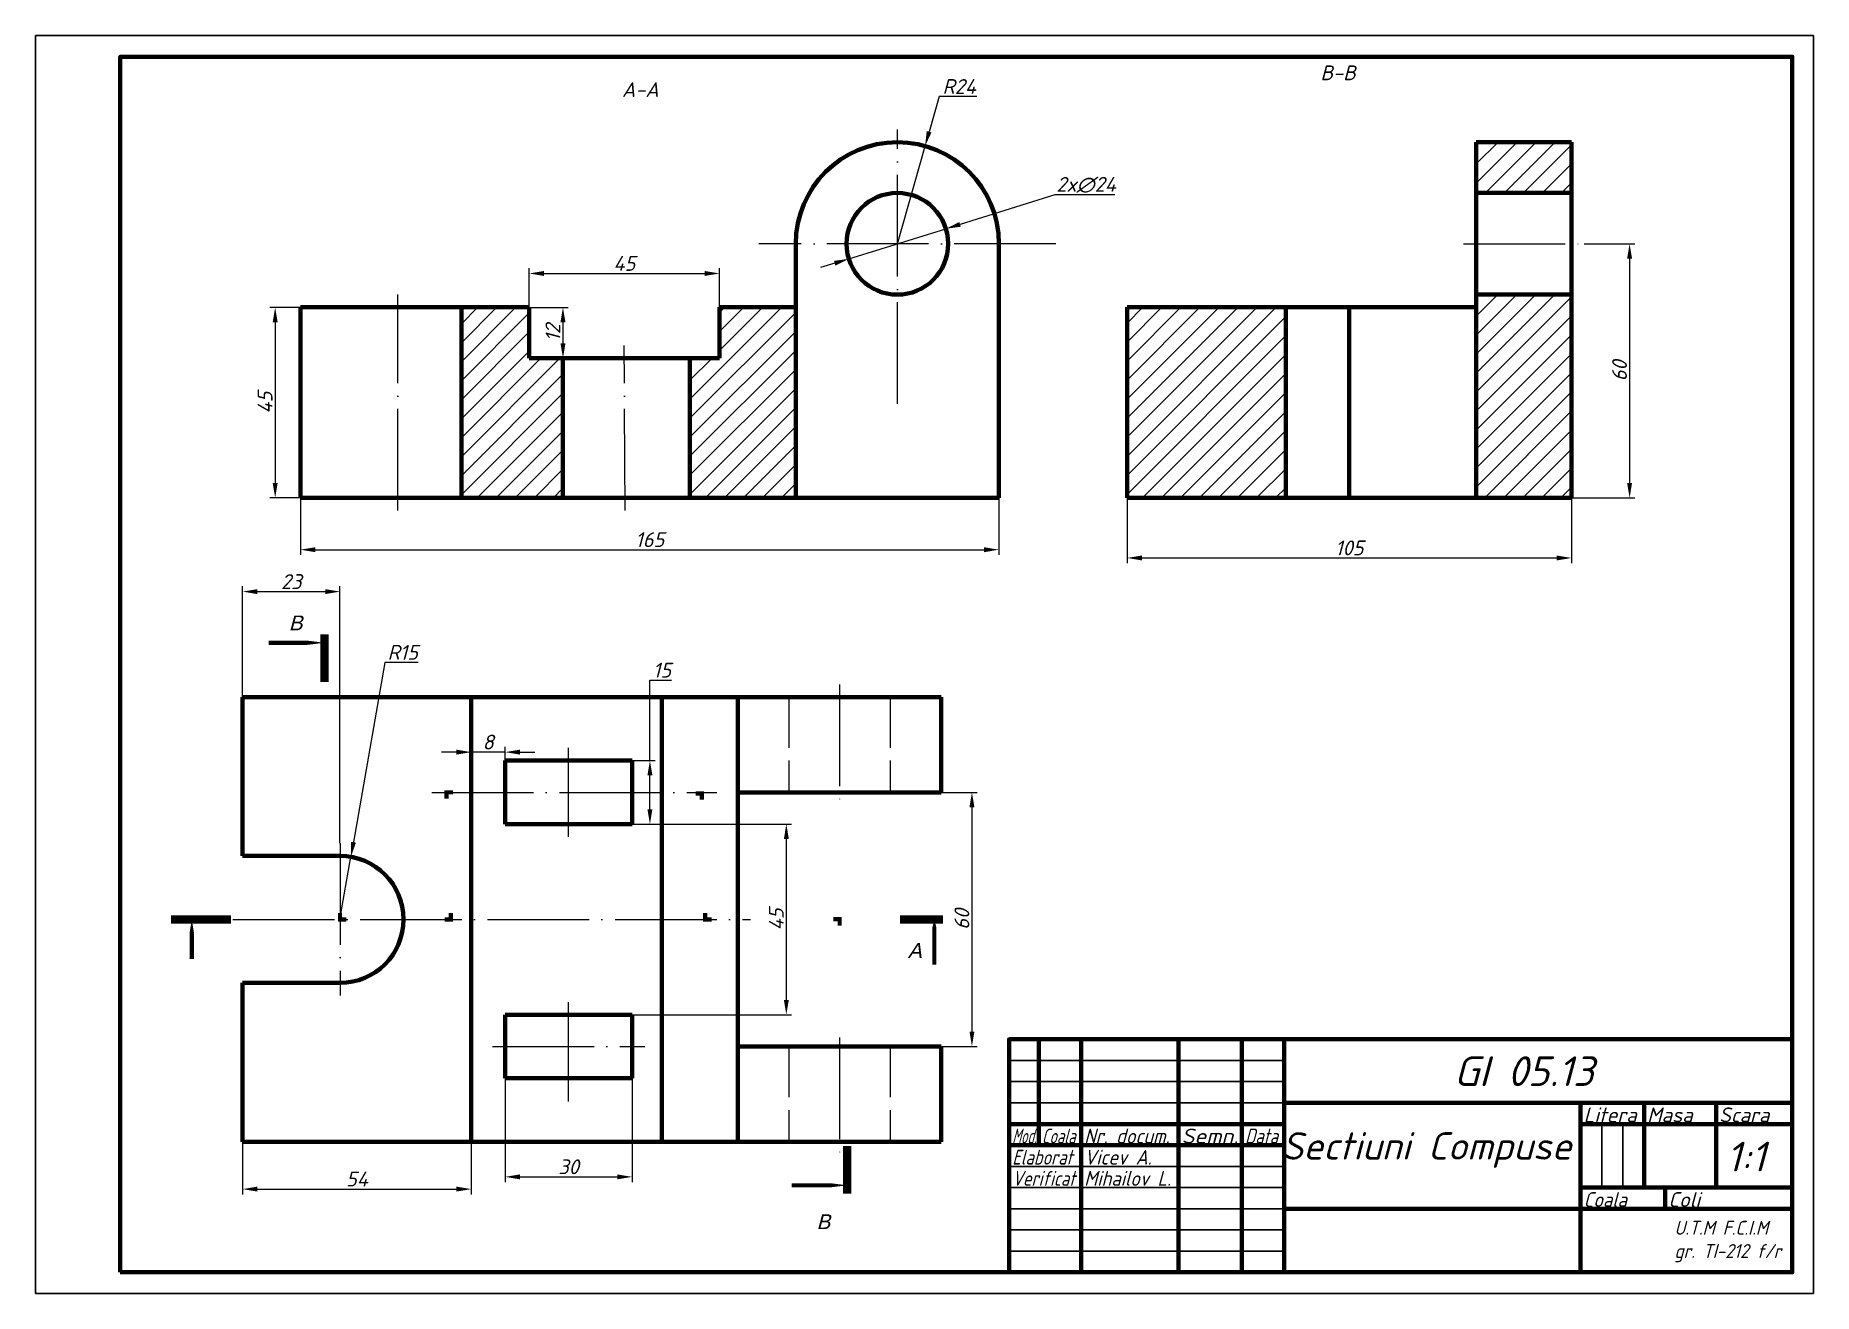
# Model space of a CAD drawing. Header units: inches. Extents: x 0 to 420, y 0 to 297.
import ezdxf
from ezdxf.enums import TextEntityAlignment as Align

# ---------------------------------------------------------------- set-up
doc = ezdxf.new("R2010")
doc.units = ezdxf.units.IN
doc.header["$MEASUREMENT"] = 0
doc.linetypes.add('ACAD_ISO02W100', pattern=[15, 12, -3])
doc.linetypes.add('ACAD_ISO04W100', pattern=[30, 24, -3, 0, -3])
for name, color, linetype, lineweight in [('axa', 130, 'ACAD_ISO04W100', 25), ('contur', 10, 'Continuous', 80), ('cote', 170, 'Continuous', 30), ('Hashurare', 12, 'Continuous', 20), ('inv', 5, 'ACAD_ISO02W100', 25), ('subtire', 70, 'Continuous', 30)]:
    doc.layers.add(name, color=color, linetype=linetype, lineweight=lineweight)
doc.layers.add('text', color=7, linetype='Continuous')
doc.styles.get("Standard").update_dxf_attribs({"font": 'isocpeur.ttf', "oblique": 15})
doc.dimstyles.new('DeleuVlad', dxfattribs={"dimscale": 0, "dimtxt": 3.5, "dimasz": 3.5, "dimexe": 1.25, "dimexo": 0, "dimtad": 1, "dimtoh": 1, "dimtxsty": 'Standard', "dimcen": 2.5, "dimclrd": 256, "dimclre": 256, "dimclrt": 256, "dimadec": 0, "dimazin": 0, "dimtfac": 1, "dimtmove": 0, "dimatfit": 3, "dimldrblk": 'DOTSMALL', "dimfxl": 1, "dimlwd": 25, "dimlwe": 25, "dimarcsym": 0})
pattern_1 = [(45, (-4660.6204, -3108.8733), (-2.245064, 2.245064), [])]

# ---------------------------------------------------------------- blocks, each defined once
blk = doc.blocks.new('*D25')
at = {"layer": 'cote', "lineweight": 25, "transparency": 16777216}
for p, q in [((365.86, 247.83), (377.82, 247.83)), ((376.57, 244.33), (376.57, 191.33)), ((362.86, 187.83), (377.82, 187.83))]:
    blk.add_line(p, q, dxfattribs=at)
at = {"layer": 'cote', "transparency": 16777216}
for points in [[(375.98, 244.33), (377.15, 244.33), (376.57, 247.83)], [(375.98, 191.33), (377.15, 191.33), (376.57, 187.83)]]:
    blk.add_solid(points, dxfattribs=at)
at = {"layer": 'Defpoints', "color": 0, "transparency": 16777216}
for p in [(365.86, 247.83), (362.86, 187.83), (376.57, 187.83)]:
    blk.add_point(p, dxfattribs=at)
at = {"layer": 'cote', "transparency": 16777216, "insert": (374.19, 217.83), "char_height": 3.5, "attachment_point": 5, "rotation": 90}
blk.add_mtext('60', dxfattribs=at)
blk = doc.blocks.new('_DotSmall')
at = {"color": 0, "linetype": 'ByBlock', "const_width": 0.5}
blk.add_lwpolyline([(-0.0625, 0, 1), (0.0625, 0, 1)], format="xyb", close=True, dxfattribs=at)
blk = doc.blocks.new('*D26')
at = {"layer": 'cote', "lineweight": 25, "transparency": 16777216}
for p, q in [((257.86, 187.83), (257.86, 172.4)), ((362.86, 187.83), (362.86, 172.4)), ((261.36, 173.65), (359.36, 173.65))]:
    blk.add_line(p, q, dxfattribs=at)
at = {"layer": 'cote', "transparency": 16777216}
for points in [[(261.36, 174.24), (261.36, 173.07), (257.86, 173.65)], [(359.36, 174.24), (359.36, 173.07), (362.86, 173.65)]]:
    blk.add_solid(points, dxfattribs=at)
at = {"layer": 'Defpoints', "color": 0, "transparency": 16777216}
for p in [(257.86, 187.83), (362.86, 187.83), (362.86, 173.65)]:
    blk.add_point(p, dxfattribs=at)
at = {"layer": 'cote', "transparency": 16777216, "insert": (310.36, 176.03), "char_height": 3.5, "attachment_point": 5}
blk.add_mtext('105', dxfattribs=at)
blk = doc.blocks.new('*D27')
at = {"layer": 'cote', "lineweight": 25, "transparency": 16777216}
for p, q in [((116.59, 232.83), (125.84, 232.83)), ((124.59, 229.33), (124.59, 224.33)), ((116.59, 220.83), (125.84, 220.83))]:
    blk.add_line(p, q, dxfattribs=at)
at = {"layer": 'cote', "transparency": 16777216}
for points in [[(124.01, 229.33), (125.18, 229.33), (124.59, 232.83)], [(124.01, 224.33), (125.18, 224.33), (124.59, 220.83)]]:
    blk.add_solid(points, dxfattribs=at)
at = {"layer": 'Defpoints', "color": 0, "transparency": 16777216}
for p in [(116.59, 232.83), (116.59, 220.83), (124.59, 220.83)]:
    blk.add_point(p, dxfattribs=at)
at = {"layer": 'cote', "transparency": 16777216, "insert": (122.22, 226.83), "char_height": 3.5, "attachment_point": 5, "rotation": 90}
blk.add_mtext('12', dxfattribs=at)
blk = doc.blocks.new('*D28')
at = {"layer": 'cote', "lineweight": 25, "transparency": 16777216}
for p, q in [((62.59, 187.83), (62.59, 174.36)), ((227.59, 187.83), (227.59, 174.36)), ((66.09, 175.61), (224.09, 175.61))]:
    blk.add_line(p, q, dxfattribs=at)
at = {"layer": 'cote', "transparency": 16777216}
for points in [[(66.09, 176.19), (66.09, 175.02), (62.59, 175.61)], [(224.09, 176.19), (224.09, 175.02), (227.59, 175.61)]]:
    blk.add_solid(points, dxfattribs=at)
at = {"layer": 'Defpoints', "color": 0, "transparency": 16777216}
for p in [(62.59, 187.83), (227.59, 187.83), (227.59, 175.61)]:
    blk.add_point(p, dxfattribs=at)
at = {"layer": 'cote', "transparency": 16777216, "insert": (145.09, 177.98), "char_height": 3.5, "attachment_point": 5}
blk.add_mtext('165', dxfattribs=at)
blk = doc.blocks.new('*D29')
at = {"layer": 'cote', "lineweight": 25, "transparency": 16777216}
for p, q in [((62.59, 232.83), (55.36, 232.83)), ((56.61, 229.33), (56.61, 191.33)), ((62.59, 187.83), (55.36, 187.83))]:
    blk.add_line(p, q, dxfattribs=at)
at = {"layer": 'cote', "transparency": 16777216}
for points in [[(56.02, 229.33), (57.19, 229.33), (56.61, 232.83)], [(56.02, 191.33), (57.19, 191.33), (56.61, 187.83)]]:
    blk.add_solid(points, dxfattribs=at)
at = {"layer": 'Defpoints', "color": 0, "transparency": 16777216}
for p in [(62.59, 232.83), (56.61, 187.83), (62.59, 187.83)]:
    blk.add_point(p, dxfattribs=at)
at = {"layer": 'cote', "transparency": 16777216, "insert": (54.23, 210.33), "char_height": 3.5, "attachment_point": 5, "rotation": 90}
blk.add_mtext('45', dxfattribs=at)
blk = doc.blocks.new('*D30')
at = {"layer": 'cote', "lineweight": 25, "transparency": 16777216}
for p, q in [((213.44, 282.6), (211.09, 274.29)), ((222.36, 282.6), (213.44, 282.6)), ((203.59, 247.83), (210.14, 270.92))]:
    blk.add_line(p, q, dxfattribs=at)
at = {"layer": 'cote', "transparency": 16777216}
blk.add_solid([(210.53, 274.45), (211.65, 274.13), (210.14, 270.92)], dxfattribs=at)
at = {"layer": 'Defpoints', "color": 0, "transparency": 16777216}
for p in [(210.14, 270.92), (203.59, 247.83)]:
    blk.add_point(p, dxfattribs=at)
at = {"layer": 'cote', "transparency": 16777216, "insert": (218.21, 284.98), "char_height": 3.5, "attachment_point": 5}
blk.add_mtext('R24', dxfattribs=at)
blk = doc.blocks.new('*D31')
at = {"layer": 'cote', "lineweight": 25, "transparency": 16777216}
for p, q in [((240.79, 259.38), (218.4, 252.43)), ((254.95, 259.38), (240.79, 259.38)), ((192.13, 244.28), (215.05, 251.39)), ((188.79, 243.24), (185.45, 242.2))]:
    blk.add_line(p, q, dxfattribs=at)
at = {"layer": 'cote', "transparency": 16777216}
for points in [[(218.22, 252.99), (218.57, 251.87), (215.05, 251.39)], [(188.62, 243.8), (188.96, 242.68), (192.13, 244.28)]]:
    blk.add_solid(points, dxfattribs=at)
at = {"layer": 'Defpoints', "color": 0, "transparency": 16777216}
for p in [(215.05, 251.39), (192.13, 244.28)]:
    blk.add_point(p, dxfattribs=at)
at = {"layer": 'cote', "transparency": 16777216, "insert": (248.18, 261.75), "char_height": 3.5, "attachment_point": 5}
blk.add_mtext('2x∅24', dxfattribs=at)
blk = doc.blocks.new('*D24')
at = {"layer": 'cote', "lineweight": 25, "transparency": 16777216}
for p, q in [((116.59, 232.83), (116.59, 242.08)), ((120.09, 240.83), (158.09, 240.83)), ((161.59, 232.83), (161.59, 242.08))]:
    blk.add_line(p, q, dxfattribs=at)
at = {"layer": 'cote', "transparency": 16777216}
for points in [[(120.09, 241.41), (120.09, 240.25), (116.59, 240.83)], [(158.09, 241.41), (158.09, 240.25), (161.59, 240.83)]]:
    blk.add_solid(points, dxfattribs=at)
at = {"layer": 'Defpoints', "color": 0, "transparency": 16777216}
for p in [(161.59, 240.83), (116.59, 232.83), (161.59, 232.83)]:
    blk.add_point(p, dxfattribs=at)
at = {"layer": 'cote', "transparency": 16777216, "insert": (139.09, 243.2), "char_height": 3.5, "attachment_point": 5}
blk.add_mtext('45', dxfattribs=at)
blk = doc.blocks.new('*D41')
at = {"layer": 'cote', "lineweight": 25, "transparency": 16777216}
for p, q in [((82.51, 149), (75.1, 106.53)), ((90.37, 149), (82.51, 149)), ((71.92, 88.31), (74.5, 103.09))]:
    blk.add_line(p, q, dxfattribs=at)
at = {"layer": 'cote', "transparency": 16777216}
blk.add_solid([(74.53, 106.63), (75.68, 106.43), (74.5, 103.09)], dxfattribs=at)
at = {"layer": 'Defpoints', "color": 0, "transparency": 16777216}
for p in [(74.5, 103.09), (71.92, 88.31)]:
    blk.add_point(p, dxfattribs=at)
at = {"layer": 'cote', "transparency": 16777216, "insert": (86.75, 151.37), "char_height": 3.5, "attachment_point": 5}
blk.add_mtext('R15', dxfattribs=at)
blk = doc.blocks.new('*D42')
at = {"layer": 'cote', "lineweight": 25, "transparency": 16777216}
for p, q in [((99.42, 127.81), (95.92, 127.81)), ((102.92, 125.81), (102.92, 129.06)), ((110.92, 127.81), (102.92, 127.81)), ((110.92, 125.81), (110.92, 129.06)), ((114.42, 127.81), (117.92, 127.81))]:
    blk.add_line(p, q, dxfattribs=at)
at = {"layer": 'cote', "transparency": 16777216}
for points in [[(99.42, 128.39), (99.42, 127.23), (102.92, 127.81)], [(114.42, 128.39), (114.42, 127.23), (110.92, 127.81)]]:
    blk.add_solid(points, dxfattribs=at)
at = {"layer": 'Defpoints', "color": 0, "transparency": 16777216}
for p in [(102.92, 127.81), (102.92, 125.81), (110.92, 125.81)]:
    blk.add_point(p, dxfattribs=at)
at = {"layer": 'cote', "transparency": 16777216, "insert": (106.92, 130.19), "char_height": 3.5, "attachment_point": 5}
blk.add_mtext('8', dxfattribs=at)
blk = doc.blocks.new('*D43')
at = {"layer": 'cote', "lineweight": 25, "transparency": 16777216}
for p, q in [((110.92, 50.81), (110.92, 26.27)), ((140.92, 50.81), (140.92, 26.27)), ((114.42, 27.52), (137.42, 27.52))]:
    blk.add_line(p, q, dxfattribs=at)
at = {"layer": 'cote', "transparency": 16777216}
for points in [[(114.42, 28.1), (114.42, 26.94), (110.92, 27.52)], [(137.42, 28.1), (137.42, 26.94), (140.92, 27.52)]]:
    blk.add_solid(points, dxfattribs=at)
at = {"layer": 'Defpoints', "color": 0, "transparency": 16777216}
for p in [(110.92, 50.81), (140.92, 50.81), (140.92, 27.52)]:
    blk.add_point(p, dxfattribs=at)
at = {"layer": 'cote', "transparency": 16777216, "insert": (125.92, 29.9), "char_height": 3.5, "attachment_point": 5}
blk.add_mtext('30', dxfattribs=at)
blk = doc.blocks.new('*D44')
at = {"layer": 'cote', "lineweight": 25, "transparency": 16777216}
for p, q in [((48.92, 35.81), (48.92, 23.38)), ((102.92, 35.81), (102.92, 23.38)), ((52.42, 24.63), (99.42, 24.63))]:
    blk.add_line(p, q, dxfattribs=at)
at = {"layer": 'cote', "transparency": 16777216}
for points in [[(52.42, 25.22), (52.42, 24.05), (48.92, 24.63)], [(99.42, 25.22), (99.42, 24.05), (102.92, 24.63)]]:
    blk.add_solid(points, dxfattribs=at)
at = {"layer": 'Defpoints', "color": 0, "transparency": 16777216}
for p in [(48.92, 35.81), (102.92, 35.81), (102.92, 24.63)]:
    blk.add_point(p, dxfattribs=at)
at = {"layer": 'cote', "transparency": 16777216, "insert": (75.92, 27.01), "char_height": 3.5, "attachment_point": 5}
blk.add_mtext('54', dxfattribs=at)
blk = doc.blocks.new('*D45')
at = {"layer": 'cote', "lineweight": 25, "transparency": 16777216}
for p, q in [((140.92, 110.81), (178.61, 110.81)), ((177.36, 107.31), (177.36, 69.31)), ((140.92, 65.81), (178.61, 65.81))]:
    blk.add_line(p, q, dxfattribs=at)
at = {"layer": 'cote', "transparency": 16777216}
for points in [[(176.78, 107.31), (177.95, 107.31), (177.36, 110.81)], [(176.78, 69.31), (177.95, 69.31), (177.36, 65.81)]]:
    blk.add_solid(points, dxfattribs=at)
at = {"layer": 'Defpoints', "color": 0, "transparency": 16777216}
for p in [(140.92, 110.81), (140.92, 65.81), (177.36, 65.81)]:
    blk.add_point(p, dxfattribs=at)
at = {"layer": 'cote', "transparency": 16777216, "insert": (174.99, 88.31), "char_height": 3.5, "attachment_point": 5, "rotation": 90}
blk.add_mtext('45', dxfattribs=at)
blk = doc.blocks.new('*D46')
at = {"layer": 'cote', "lineweight": 25, "transparency": 16777216}
for p, q in [((213.92, 118.31), (222.46, 118.31)), ((221.21, 114.81), (221.21, 61.81)), ((213.92, 58.31), (222.46, 58.31))]:
    blk.add_line(p, q, dxfattribs=at)
at = {"layer": 'cote', "transparency": 16777216}
for points in [[(220.63, 114.81), (221.79, 114.81), (221.21, 118.31)], [(220.63, 61.81), (221.79, 61.81), (221.21, 58.31)]]:
    blk.add_solid(points, dxfattribs=at)
at = {"layer": 'Defpoints', "color": 0, "transparency": 16777216}
for p in [(213.92, 118.31), (213.92, 58.31), (221.21, 58.31)]:
    blk.add_point(p, dxfattribs=at)
at = {"layer": 'cote', "transparency": 16777216, "insert": (218.84, 88.31), "char_height": 3.5, "attachment_point": 5, "rotation": 90}
blk.add_mtext('60', dxfattribs=at)
blk = doc.blocks.new('*D47')
at = {"layer": 'cote', "lineweight": 25, "transparency": 16777216}
for p, q in [((145.13, 125.81), (145.13, 144.79)), ((145.13, 144.79), (150.2, 144.79)), ((140.92, 125.81), (146.38, 125.81)), ((145.13, 114.31), (145.13, 122.31)), ((140.92, 110.81), (146.38, 110.81))]:
    blk.add_line(p, q, dxfattribs=at)
at = {"layer": 'cote', "transparency": 16777216}
for points in [[(144.55, 122.31), (145.72, 122.31), (145.13, 125.81)], [(144.55, 114.31), (145.72, 114.31), (145.13, 110.81)]]:
    blk.add_solid(points, dxfattribs=at)
at = {"layer": 'Defpoints', "color": 0, "transparency": 16777216}
for p in [(140.92, 125.81), (140.92, 110.81), (145.13, 110.81)]:
    blk.add_point(p, dxfattribs=at)
at = {"layer": 'cote', "transparency": 16777216, "insert": (147.98, 147.16), "char_height": 3.5, "attachment_point": 5}
blk.add_mtext('15', dxfattribs=at)
blk = doc.blocks.new('*D48')
at = {"layer": 'cote', "lineweight": 25, "transparency": 16777216}
for p, q in [((48.92, 140.81), (48.92, 166.96)), ((52.42, 165.71), (68.42, 165.71)), ((71.92, 106.31), (71.92, 166.96))]:
    blk.add_line(p, q, dxfattribs=at)
at = {"layer": 'cote', "transparency": 16777216}
for points in [[(52.42, 166.29), (52.42, 165.12), (48.92, 165.71)], [(68.42, 166.29), (68.42, 165.12), (71.92, 165.71)]]:
    blk.add_solid(points, dxfattribs=at)
at = {"layer": 'Defpoints', "color": 0, "transparency": 16777216}
for p in [(71.92, 165.71), (48.92, 140.81), (71.92, 106.31)]:
    blk.add_point(p, dxfattribs=at)
at = {"layer": 'cote', "transparency": 16777216, "insert": (60.42, 168.08), "char_height": 3.5, "attachment_point": 5}
blk.add_mtext('23', dxfattribs=at)

msp = doc.modelspace()

# ---------------------------------------------------------------- hatches: boundary and pattern name
at = {"layer": 'Hashurare'}
h = msp.add_hatch(dxfattribs=at)
h.set_pattern_fill('ANSI31', color=256)
h.set_pattern_definition(pattern_1)
h.paths.add_polyline_path([(362.858, 271.834), (340.358, 271.834), (340.358, 259.834), (362.858, 259.834)])
h.paths.add_polyline_path([(362.858, 235.834), (340.358, 235.834), (340.358, 187.834), (362.858, 187.834)])
h = msp.add_hatch(dxfattribs=at)
h.set_pattern_fill('ANSI31', color=256)
h.set_pattern_definition(pattern_1)
h.paths.add_polyline_path([(100.594, 187.834), (124.594, 187.834), (124.594, 220.834), (116.594, 220.834), (116.594, 232.834), (100.594, 232.834)])
h.paths.add_polyline_path([(179.594, 187.834), (179.594, 232.834), (161.594, 232.834), (161.594, 220.834), (154.594, 220.834), (154.594, 187.834)])
h = msp.add_hatch(dxfattribs=at)
h.set_pattern_fill('ANSI31', color=256)
h.set_pattern_definition(pattern_1)
h.paths.add_polyline_path([(280.358, 232.834), (257.858, 232.834), (257.858, 187.834), (280.358, 187.834)])
h.paths.add_polyline_path([(295.358, 232.834), (280.358, 232.834), (280.358, 187.834), (295.358, 187.834)])

# ---------------------------------------------------------------- linework, layer by layer
at = {"layer": 'axa'}
for p, q in [((203.594, 210.051), (203.594, 274.834)), ((241.029, 247.834), (170.871, 247.834)), ((337.358, 247.834), (365.858, 247.834)), ((85.594, 184.834), (85.594, 235.834)), ((139.275, 184.834), (139.079, 223.834)), ((189.925, 143.808), (189.925, 115.308)), ((125.925, 107.808), (125.925, 128.808)), ((93.649, 118.308), (160.968, 118.308)), ((71.925, 106.308), (71.925, 70.308)), ((46.604, 88.308), (168.925, 88.308)), ((125.925, 45.326), (125.925, 68.808)), ((189.925, 60.434), (189.925, 31.934)), ((107.925, 58.308), (143.925, 58.308))]:
    msp.add_line(p, q, dxfattribs=at)
at = {"layer": 'contur'}
for p, q in [((340.358, 187.834), (340.358, 271.834)), ((340.358, 271.834), (362.858, 271.834)), ((362.858, 187.834), (362.858, 271.834)), ((340.358, 259.834), (362.858, 259.834)), ((179.594, 247.834), (179.594, 232.834)), ((227.594, 187.834), (227.594, 247.834)), ((340.358, 235.834), (362.858, 235.834)), ((62.594, 187.834), (62.594, 232.834)), ((62.594, 232.834), (116.594, 232.834)), ((100.594, 187.834), (100.594, 232.834)), ((116.594, 232.834), (116.594, 220.834)), ((161.594, 220.834), (161.594, 232.834)), ((161.594, 232.834), (179.594, 232.834)), ((179.594, 232.834), (179.594, 187.834)), ((257.858, 187.834), (257.858, 232.834)), ((280.358, 232.834), (257.858, 232.834)), ((280.358, 232.834), (340.358, 232.834)), ((295.358, 187.834), (295.358, 232.834)), ((310.358, 232.834), (310.358, 187.834)), ((116.594, 220.834), (161.594, 220.834)), ((124.594, 187.834), (124.594, 220.834)), ((154.594, 187.834), (154.594, 220.834)), ((62.594, 187.834), (227.594, 187.834)), ((257.858, 187.834), (362.858, 187.834)), ((213.925, 140.808), (48.925, 140.808)), ((48.925, 140.808), (48.925, 103.308)), ((102.925, 35.808), (102.925, 140.808)), ((102.925, 140.808), (147.925, 140.808)), ((147.925, 140.808), (147.925, 35.808)), ((165.925, 140.808), (165.925, 35.808)), ((213.925, 118.308), (213.925, 140.808)), ((140.925, 125.808), (110.925, 125.808)), ((110.925, 125.808), (110.925, 110.808)), ((140.925, 110.808), (140.925, 125.808)), ((213.925, 118.308), (165.925, 118.308)), ((140.925, 110.808), (110.925, 110.808)), ((71.925, 103.308), (48.925, 103.308)), ((48.925, 73.308), (48.925, 35.808)), ((71.925, 73.308), (48.925, 73.308)), ((139.925, 65.808), (110.925, 65.808)), ((110.925, 65.808), (110.925, 50.808)), ((140.925, 65.808), (139.925, 65.808)), ((140.925, 50.808), (140.925, 65.808)), ((230, 60), (237, 60)), ((237, 60), (237, 35)), ((237, 60), (247, 60)), ((247, 60), (247, 5)), ((270, 60), (270, 5)), ((285, 60), (285, 5)), ((295, 60), (295, 5)), ((295, 60), (295, 45)), ((213.925, 58.308), (165.925, 58.308)), ((213.925, 35.808), (213.925, 58.308)), ((110.925, 50.808), (140.925, 50.808)), ((295, 45), (415, 45)), ((365, 5), (365, 45)), ((365, 45), (380, 45)), ((365, 45), (365, 40)), ((380, 45), (380, 25)), ((397, 25), (397, 45)), ((415, 45), (415, 20)), ((230, 40), (295, 40)), ((365, 40), (415, 40)), ((48.925, 35.808), (213.925, 35.808)), ((48.925, 35.808), (102.925, 35.808)), ((230, 35), (295, 35)), ((365, 25), (415, 25)), ((380, 25), (385, 25)), ((385, 25), (385, 20)), ((415, 20), (295, 20)), ((415, 5), (365, 5))]:
    msp.add_line(p, q, dxfattribs=at)
for points in [[(20, 5), (415, 5), (415, 292), (20, 292)], [(230, 5), (415, 5), (415, 60), (230, 60)]]:
    msp.add_lwpolyline(points, close=True, dxfattribs=at)
at = {"layer": 'contur', "flags": 128}
for points in [[(68.247, 144.387, 2, 2, 0), (68.247, 155.635, 2, 2, 0), (68.247, 153.635, 0, 2, 0), (60.08, 153.635, 1, 1, 0), (55.08, 153.635, 1, 1, 0)], [(46.152, 88.271, 2, 2, 0), (32.006, 88.271, 2, 2, 0), (36.904, 88.271, 0, 2, 0), (36.904, 82.203, 1, 1, 0), (36.904, 78.979, 1, 1, 0)], [(204.226, 88.308, 2, 2, 0), (214.331, 88.308, 2, 2, 0), (212.331, 88.308, 0, 2, 0), (212.331, 84.225, 1, 1, 0), (212.331, 77.641, 1, 1, 0)], [(191.75, 34.781, 2, 2, 0), (191.75, 23.533, 2, 2, 0), (191.75, 25.533, 0, 2, 0), (183.584, 25.533, 1, 1, 0), (178.584, 25.533, 1, 1, 0)]]:
    msp.add_lwpolyline(points, format="xyseb", dxfattribs=at)
at = {"layer": 'contur', "const_width": 1, "flags": 128}
for points in [[(98.581, 118.308), (96.581, 118.308), (97.081, 118.308), (97.081, 116.808)], [(157.407, 116.558), (157.407, 118.558), (157.407, 118.058), (155.907, 118.058)], [(71.925, 89.808), (71.925, 87.808), (71.925, 88.308), (73.425, 88.308)], [(96.613, 88.308), (98.613, 88.308), (98.113, 88.308), (98.113, 89.808)], [(158.197, 89.808), (158.197, 87.808), (158.197, 88.308), (159.697, 88.308)], [(189.958, 86.866), (189.958, 88.866), (189.958, 88.366), (188.458, 88.366)]]:
    msp.add_lwpolyline(points, dxfattribs=at)
at = {"layer": 'contur'}
msp.add_circle((203.594, 247.834), 12, dxfattribs=at)
for centre, radius, start, end in [((203.594, 247.834), 24, 0, 180), ((71.925, 88.308), 15, 270, 90)]:
    msp.add_arc(centre, radius, start, end, dxfattribs=at)
at = {"layer": 'inv'}
for p, q in [((177.925, 140.808), (177.925, 118.308)), ((201.925, 140.808), (201.925, 118.308)), ((177.925, 58.308), (177.925, 35.808)), ((201.925, 58.308), (201.925, 35.808))]:
    msp.add_line(p, q, dxfattribs=at)
at = {"layer": 'subtire'}
for p, q in [((230, 55), (295, 55)), ((230, 50), (295, 50)), ((230, 50), (295, 50)), ((230, 45), (295, 45)), ((370, 40), (370, 25)), ((375, 25), (375, 40)), ((230, 30), (295, 30)), ((230, 25), (295, 25)), ((230, 20), (295, 20)), ((230, 15), (295, 15)), ((230, 10), (295, 10))]:
    msp.add_line(p, q, dxfattribs=at)
msp.add_lwpolyline([(0, 0), (420, 0), (420, 297), (0, 297)], close=True, dxfattribs=at)

# ---------------------------------------------------------------- texts
at = {"layer": 'contur', "char_height": 3.5, "attachment_point": 1}
for s, width, insert in [('B-B', 46.94672, (303.523, 289.964)), ('A-A', 46.94672, (138.521, 285.999)), ('{\\fArial|b0|i0|c0|p34;B}', 4.84971, (59.804, 160.066)), ('{\\fArial|b0|i0|c0|p34;A}', 4.84971, (206.066, 82.732)), ('{\\fArial|b0|i0|c0|p34;B}', 4.84971, (184.485, 18.681))]:
    msp.add_mtext_dynamic_manual_height_columns(s, width=width, gutter_width=17.5, heights=[0], dxfattribs=dict(at, insert=insert))
at = {"layer": 'text', "oblique": 15}
for s, height, p in [('GI 05.13', 7, (351.58, 48.976)), ('Sectiuni Compuse', 6.46332, (328.603, 31.598))]:
    msp.add_text(s, height=height, dxfattribs=at).set_placement(p, align=Align.CENTER)
at = {"layer": 'text', "attachment_point": 1}
for s, width, gutter_width, insert, char_height in [('Litera', 7, 1, (365.725, 43.913), 3.5), ('{\\W1;Masa}', 15.85843, 1, (380.725, 43.913), 3.5), ('{\\W1;Scara}', 16.81736, 1, (397.725, 43.913), 3.5), ('{\\W0.6;Mod.}', 7, 1, (230.725, 38.913), 3.5), ('{\\W0.7;Coala}', 7, 1, (237.725, 38.913), 3.5), ('{\\W0.9;Nr. docum.}', 21.95285, 1, (247.725, 38.913), 3.5), ('{\\W1.1;Semn.}', 13.93468, 1, (270.725, 38.913), 3.5), ('{\\W0.8;Data}', 7, 1, (285.725, 38.913), 3.5), ('{\\W0.8;Elaborat}', 15.64986, 1, (230.725, 33.913), 3.5), ('\\pt3.5;{\\W0.9;Vicev A.}', 21.68464, 1, (247.725, 33.913), 3.5), ('1:1', 18, 35, (399.417, 35.813), 7), ('{\\W0.8;Verificat}', 7, 1, (230.725, 28.913), 3.5), ('{\\W0.9;Mihailov L.}', 21.42691, 1, (247.725, 28.913), 3.5), ('{\\W0.9;Coala}', 18.4636, 1, (365.725, 23.913), 3.5), ('{\\W1;Coli}', 14.06259, 1, (385.725, 23.913), 3.5), ('{\\W0.9;U.T.M F.C.I.M\\P\\pt0;gr. TI-212 f/r}', 29.28791, 28.79, (387.152, 17.142), 3.29029)]:
    msp.add_mtext_dynamic_manual_height_columns(s, width=width, gutter_width=gutter_width, heights=[0], dxfattribs=dict(at, insert=insert, char_height=char_height))

# ---------------------------------------------------------------- dimensions: what is measured, and where the dimension line sits
at = {"layer": 'cote'}
for center, mpoint, picture, middle in [((203.594, 247.834), (210.135, 270.925), '*D30', (218.212, 282.601)), ((71.925, 88.308), (74.501, 103.085), '*D41', (86.749, 148.996))]:
    dim = msp.add_radius_dim(center=center, mpoint=mpoint, dimstyle='DeleuVlad', override={"dimscale": 1}, dxfattribs=at)
    dim.commit()
    dim.dimension.update_dxf_attribs({"geometry": picture, "text_midpoint": middle, "dimtype": 164})
dim = msp.add_diameter_dim_2p(p1=(192.133, 244.276), p2=(215.054, 251.391), text='2x<>', dimstyle='DeleuVlad', override={"dimscale": 1}, dxfattribs=at)
dim.commit()
dim.dimension.update_dxf_attribs({"geometry": '*D31', "text_midpoint": (248.184, 259.379), "dimtype": 163})
for base, p1, p2, picture, middle in [((376.567, 187.834), (365.858, 247.834), (362.858, 187.834), '*D25', (374.192, 217.834)), ((56.606, 187.834), (62.594, 232.834), (62.594, 187.834), '*D29', (54.231, 210.334)), ((124.594, 220.834), (116.594, 232.834), (116.594, 220.834), '*D27', (122.219, 226.834)), ((221.211, 58.308), (213.925, 118.308), (213.925, 58.308), '*D46', (218.836, 88.308)), ((177.363, 65.808), (140.925, 110.808), (140.925, 65.808), '*D45', (174.988, 88.308))]:
    dim = msp.add_linear_dim(base=base, p1=p1, p2=p2, angle=90, dimstyle='DeleuVlad', override={"dimscale": 1}, dxfattribs=at)
    dim.commit()
    dim.dimension.update_dxf_attribs({"geometry": picture, "text_midpoint": middle})
for base, p1, p2, picture, middle in [((161.594, 240.83), (116.594, 232.834), (161.594, 232.834), '*D24', (139.094, 243.205)), ((227.594, 175.606), (62.594, 187.834), (227.594, 187.834), '*D28', (145.094, 177.981)), ((362.858, 173.654), (257.858, 187.834), (362.858, 187.834), '*D26', (310.358, 176.029)), ((102.925, 127.811), (110.925, 125.808), (102.925, 125.808), '*D42', (106.925, 130.186)), ((140.925, 27.521), (110.925, 50.808), (140.925, 50.808), '*D43', (125.925, 29.896)), ((102.925, 24.633), (48.925, 35.808), (102.925, 35.808), '*D44', (75.925, 27.008))]:
    dim = msp.add_linear_dim(base=base, p1=p1, p2=p2, dimstyle='DeleuVlad', override={"dimscale": 1}, dxfattribs=at)
    dim.commit()
    dim.dimension.update_dxf_attribs({"geometry": picture, "text_midpoint": middle})
dim = msp.add_linear_dim(base=(71.925, 165.706), p1=(48.925, 140.808), p2=(71.925, 106.308), dimstyle='DeleuVlad', override={"dimscale": 1}, dxfattribs=at)
dim.commit()
dim.dimension.update_dxf_attribs({"geometry": '*D48', "text_midpoint": (60.425, 165.706), "dimtype": 160})
dim = msp.add_linear_dim(base=(145.135, 110.808), p1=(140.925, 125.808), p2=(140.925, 110.808), angle=90, dimstyle='DeleuVlad', override={"dimscale": 1}, dxfattribs=at)
dim.commit()
dim.dimension.update_dxf_attribs({"geometry": '*D47', "text_midpoint": (147.978, 144.787), "dimtype": 160})

doc.saveas('drawing.dxf')
